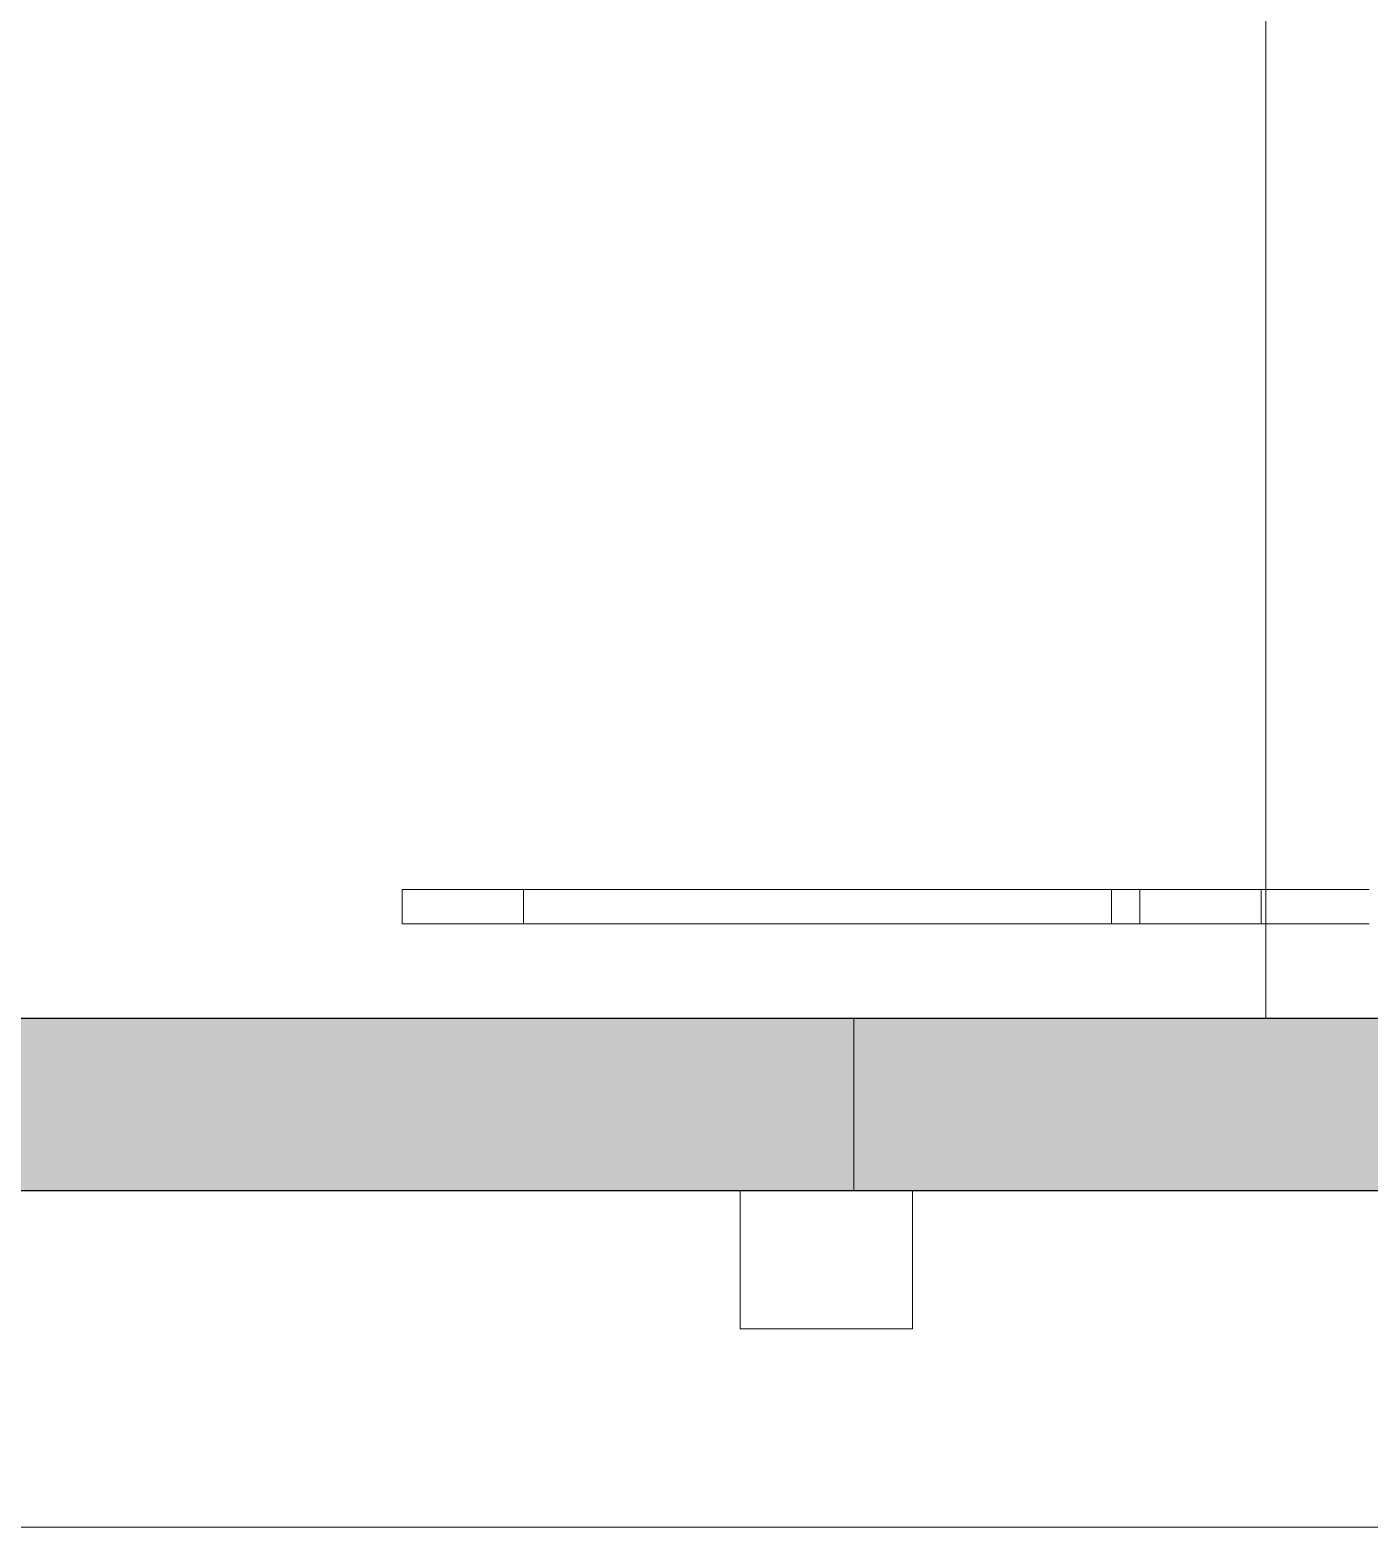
# Model space of a CAD drawing. Header units: metres. Extents: x -0.3 to 19.2, y -7 to 21.5.
# Drawn here: x 1.521 to 3.075, y -0.9 to 0.837 of the extents above; entities that cross this region are included whole.
import ezdxf

# ---------------------------------------------------------------- set-up
doc = ezdxf.new("R2010")
doc.units = ezdxf.units.M
doc.header["$MEASUREMENT"] = 0
for name, color, linetype in [('C_Schnitt C RB_1_110 Wand Aussen', 7, 'Continuous'), ('C_Schnitt C RB_1_120 Wand Innen tragend', 7, 'Continuous'), ('C_Schnitt C RB_1_210 Decke', 7, 'Continuous'), ('C_Schnitt C RB_1_211 Decke - Bohrpfahl Rost', 7, 'Continuous'), ('C_Schnitt C RB_1_270 Deckendurchbruchsymbol', 7, 'Continuous')]:
    doc.layers.add(name, color=color, linetype=linetype)

msp = doc.modelspace()

# ---------------------------------------------------------------- hatches: boundary and pattern name
at = {"layer": 'C_Schnitt C RB_1_110 Wand Aussen', "linetype": 'Continuous', "lineweight": 0, "true_color": 0x567e56}
msp.add_hatch(color=87, dxfattribs=at).paths.add_polyline_path([(0.1115, 0.5116), (0.1115, -0.51), (2.4772, -0.51), (2.4772, -0.31), (0.3615, -0.31), (0.3615, 0.5116)])
at = {"layer": 'C_Schnitt C RB_1_210 Decke', "linetype": 'Continuous', "lineweight": 0, "true_color": 0x000000}
msp.add_hatch(color=18, dxfattribs=at).paths.add_polyline_path([(0.1594, -0.51), (8.375, -0.51), (8.375, -0.315), (8.225, -0.315), (8.225, -0.31), (0.1594, -0.31)])

# ---------------------------------------------------------------- linework, layer by layer
at = {"layer": 'C_Schnitt C RB_1_110 Wand Aussen', "color": 1, "linetype": 'Continuous', "lineweight": 13, "ltscale": 1000, "flags": 128}
msp.add_lwpolyline([(0.1115, 0.5116), (0.3615, 0.5116), (0.3615, -0.31), (2.4772, -0.31), (2.4772, -0.51), (0.1115, -0.51)], close=True, dxfattribs=at)
at = {"layer": 'C_Schnitt C RB_1_120 Wand Innen tragend', "color": 7, "linetype": 'Continuous', "lineweight": 18, "ltscale": 1000}
msp.add_line((2.955, -0.31), (2.955, 2.67), dxfattribs=at)
at = {"layer": 'C_Schnitt C RB_1_210 Decke', "color": 7, "linetype": 'Continuous', "lineweight": 25, "ltscale": 1000}
msp.add_line((5.425, -0.51), (0.8294, -0.51), dxfattribs=at)
at = {"layer": 'C_Schnitt C RB_1_210 Decke', "color": 7, "linetype": 'Continuous', "lineweight": 25, "ltscale": 1000, "flags": 128}
msp.add_lwpolyline([(8.385, -0.31), (6.835, -0.31), (6.585, -0.31), (0.1594, -0.31)], dxfattribs=at)
at = {"layer": 'C_Schnitt C RB_1_211 Decke - Bohrpfahl Rost', "color": 8, "linetype": 'Continuous', "lineweight": 13, "ltscale": 1000}
msp.add_line((0.8294, -0.9), (4.795, -0.9), dxfattribs=at)
at = {"layer": 'C_Schnitt C RB_1_270 Deckendurchbruchsymbol', "color": 1, "linetype": 'Continuous', "lineweight": 0, "ltscale": 1000}
for p, q in [((1.9527, -0.16), (2.7759, -0.16)), ((1.9527, -0.2), (1.9527, -0.16)), ((2.0936, -0.2), (2.0936, -0.16)), ((2.7759, -0.16), (3.075, -0.16)), ((2.7759, -0.2), (2.7759, -0.16)), ((2.8088, -0.2), (2.8088, -0.16)), ((2.9498, -0.2), (2.9498, -0.16)), ((3.075, -0.16), (3.075, -0.16)), ((1.9527, -0.2), (2.7759, -0.2)), ((2.7759, -0.2), (3.075, -0.2)), ((3.075, -0.2), (3.075, -0.2))]:
    msp.add_line(p, q, dxfattribs=at)
at = {"layer": 'C_Schnitt C RB_1_270 Deckendurchbruchsymbol', "color": 7, "linetype": 'Continuous', "lineweight": 13, "ltscale": 1000}
for p, q in [((2.345, -0.67), (2.345, -0.51)), ((2.545, -0.67), (2.545, -0.51)), ((2.345, -0.67), (2.545, -0.67))]:
    msp.add_line(p, q, dxfattribs=at)

doc.saveas('drawing.dxf')
